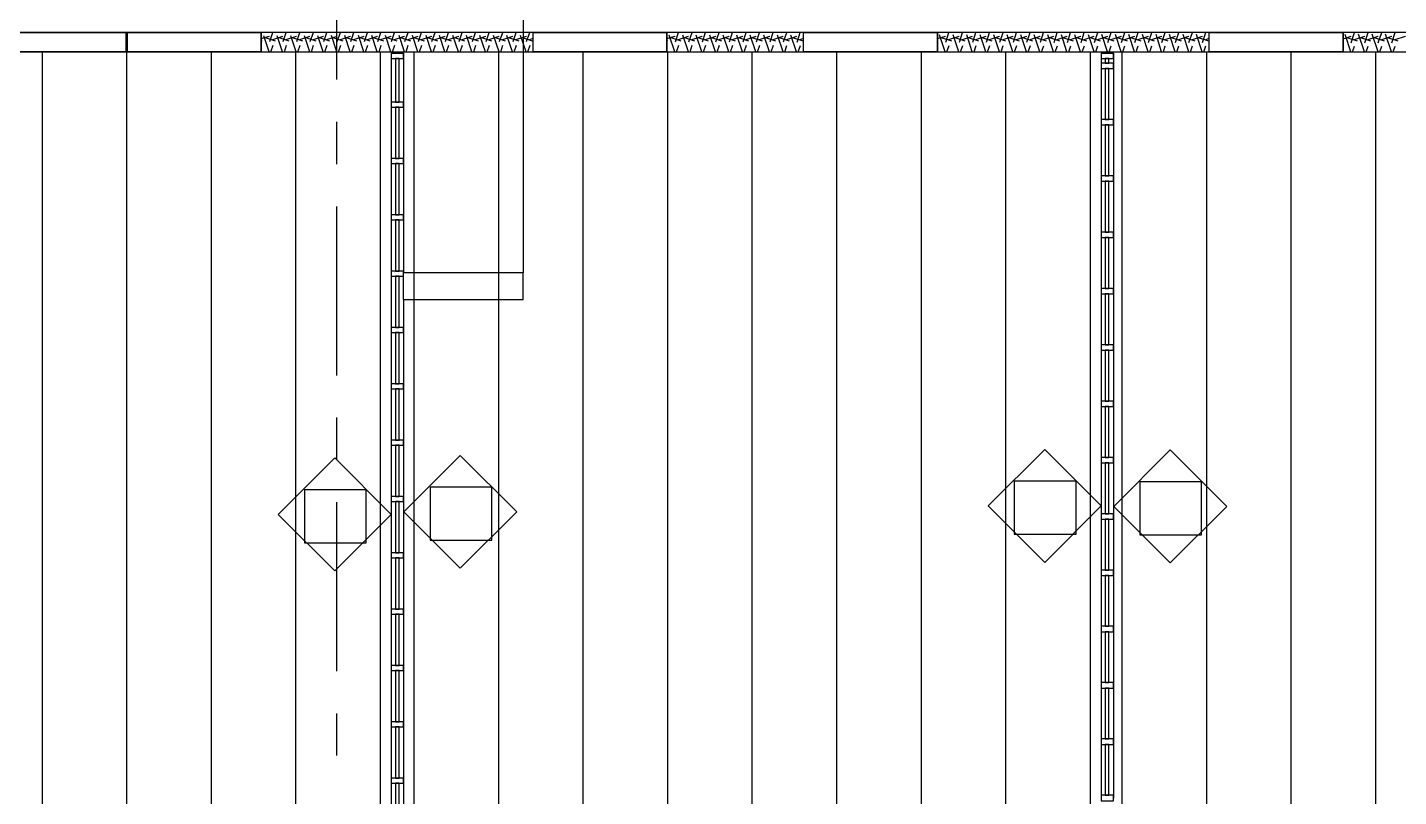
# Model space of a CAD drawing. Extents: x 0 to 3024, y 0 to 2160.
# Drawn here: x 767 to 1059, y 1780.5 to 1944.4 of the extents above; entities that cross this region are included whole.
import ezdxf

# ---------------------------------------------------------------- set-up
doc = ezdxf.new("R2010")
doc.units = 0
doc.layers.add('CTR-1st_Phase-Structure_S213-THIRD_FLOOR_FRAMING_PLAN', color=7, linetype='CONTINUOUS')

msp = doc.modelspace()

# ---------------------------------------------------------------- linework, layer by layer
at = {"layer": 'CTR-1st_Phase-Structure_S213-THIRD_FLOOR_FRAMING_PLAN', "color": 1}
for points in [[(832.859979, 1933.260006), (832.859979, 1969.260005)], [(770.159981, 1670.700012), (770.159981, 1916.700006), (770.159981, 1939.200006)], [(788.15998, 1670.700012), (788.15998, 1916.700006), (788.15998, 1939.200006)], [(806.15998, 1686.420012), (806.15998, 1916.700006), (806.15998, 1939.200006)], [(824.159979, 1686.420012), (824.159979, 1916.700006), (824.159979, 1939.200006)], [(842.159979, 1686.420012), (842.159979, 1916.700006), (842.159979, 1939.200006)], [(849.359979, 1686.420012), (849.359979, 1916.700006), (849.359979, 1939.200006)], [(867.359978, 1686.420012), (867.359978, 1916.700006), (867.359978, 1939.200006)], [(885.359978, 1686.420012), (885.359978, 1916.700006), (885.359978, 1939.200006)], [(903.359977, 1670.700012), (903.359977, 1916.700006), (903.359977, 1939.200006)], [(921.359977, 1670.700012), (921.359977, 1916.700006), (921.359977, 1939.200006)], [(939.359977, 1670.700012), (939.359977, 1916.700006), (939.359977, 1939.200006)], [(957.359976, 1670.700012), (957.359976, 1916.700006), (957.359976, 1939.200006)], [(975.359976, 1670.700012), (975.359976, 1916.700006), (975.359976, 1939.200006)], [(993.359975, 1670.700012), (993.359975, 1916.700006), (993.359975, 1939.200006)], [(1000.139975, 1670.700012), (1000.139975, 1916.700006), (1000.139975, 1939.200006)], [(1018.139975, 1670.700012), (1018.139975, 1916.700006), (1018.139975, 1939.200006)], [(1036.139974, 1670.700012), (1036.139974, 1916.700006), (1036.139974, 1939.200006)], [(1054.139974, 1670.700012), (1054.139974, 1916.700006), (1054.139974, 1939.200006)], [(832.859979, 1915.260006), (832.859979, 1924.260006)], [(832.859979, 1870.260007), (832.859979, 1906.260006)], [(832.859979, 1852.260008), (832.859979, 1861.260007)], [(832.859979, 1807.260009), (832.859979, 1843.260008)], [(832.859979, 1789.260009), (832.859979, 1798.260009)]]:
    msp.add_lwpolyline(points, dxfattribs=at)
at = {"layer": 'CTR-1st_Phase-Structure_S213-THIRD_FLOOR_FRAMING_PLAN', "color": 7}
for points in [[(872.579978, 1968.600005), (872.579978, 1892.100007)], [(759.479981, 1943.280005), (787.97998, 1943.280005)], [(787.97998, 1939.200006), (787.97998, 1943.280005)], [(788.27998, 1943.280005), (816.77998, 1943.280005)], [(788.27998, 1939.200006), (788.27998, 1943.280005)], [(816.77998, 1939.200006), (816.77998, 1943.280005)], [(874.679978, 1943.280005), (903.179977, 1943.280005)], [(874.679978, 1939.200006), (874.679978, 1943.280005)], [(903.179977, 1939.200006), (903.179977, 1943.280005)], [(932.279977, 1943.280005), (960.779976, 1943.280005)], [(932.279977, 1939.200006), (932.279977, 1943.280005)], [(960.779976, 1939.200006), (960.779976, 1943.280005)], [(1018.679975, 1943.280005), (1047.179974, 1943.280005)], [(1018.679975, 1939.200006), (1018.679975, 1943.280005)], [(1047.179974, 1939.200006), (1047.179974, 1943.280005)], [(787.97998, 1939.200006), (759.479981, 1939.200006)], [(816.77998, 1939.200006), (788.27998, 1939.200006)], [(903.179977, 1939.200006), (874.679978, 1939.200006)], [(960.779976, 1939.200006), (932.279977, 1939.200006)], [(1047.179974, 1939.200006), (1018.679975, 1939.200006)], [(844.439979, 1938.900006), (847.079979, 1938.900006), (847.079979, 1927.920006)], [(844.439979, 1938.900006), (844.439979, 1927.920006)], [(995.639975, 1938.900006), (998.279975, 1938.900006), (998.279975, 1936.200006)], [(995.639975, 1938.900006), (995.639975, 1936.200006)], [(995.639975, 1936.200006), (995.639975, 1924.200006)], [(998.279975, 1936.200006), (998.279975, 1924.200006)], [(844.439979, 1927.920006), (844.439979, 1915.920006)], [(847.079979, 1927.920006), (847.079979, 1915.920006)], [(995.639975, 1924.200006), (995.639975, 1912.200006)], [(998.279975, 1924.200006), (998.279975, 1912.200006)], [(844.439979, 1915.920006), (844.439979, 1903.920006)], [(847.079979, 1915.920006), (847.079979, 1903.920006)], [(995.639975, 1912.200006), (995.639975, 1900.200006)], [(998.279975, 1912.200006), (998.279975, 1900.200006)], [(844.439979, 1903.920006), (844.439979, 1891.920007)], [(847.079979, 1903.920006), (847.079979, 1892.100007)], [(995.639975, 1900.200006), (995.639975, 1888.200007)], [(998.279975, 1900.200006), (998.279975, 1888.200007)], [(847.079979, 1892.100007), (847.079979, 1892.460007), (844.439979, 1892.460007), (844.439979, 1891.380007), (847.019979, 1891.380007)], [(844.439979, 1891.920007), (844.439979, 1879.920007)], [(847.019979, 1892.100007), (847.019979, 1886.460007)], [(872.579978, 1892.100007), (847.019979, 1892.100007)], [(872.579978, 1886.460007), (872.579978, 1892.100007)], [(847.019979, 1886.460007), (872.579978, 1886.460007)], [(847.079979, 1886.460007), (847.079979, 1879.920007)], [(995.639975, 1888.200007), (995.639975, 1876.200007)], [(998.279975, 1888.200007), (998.279975, 1876.200007)], [(844.439979, 1879.920007), (844.439979, 1867.920007)], [(847.079979, 1879.920007), (847.079979, 1867.920007)], [(995.639975, 1876.200007), (995.639975, 1864.200007)], [(998.279975, 1876.200007), (998.279975, 1864.200007)], [(844.439979, 1867.920007), (844.439979, 1855.920008)], [(847.079979, 1867.920007), (847.079979, 1855.920008)], [(995.639975, 1864.200007), (995.639975, 1852.200008)], [(998.279975, 1864.200007), (998.279975, 1852.200008)], [(844.439979, 1855.920008), (844.439979, 1843.920008)], [(847.079979, 1855.920008), (847.079979, 1843.920008)], [(995.639975, 1852.200008), (995.639975, 1840.200008)], [(998.279975, 1852.200008), (998.279975, 1840.200008)], [(844.439979, 1843.920008), (844.439979, 1831.920008)], [(847.079979, 1843.920008), (847.079979, 1831.920008)], [(995.639975, 1840.200008), (995.639975, 1828.200008)], [(998.279975, 1840.200008), (998.279975, 1828.200008)], [(844.439979, 1831.920008), (844.439979, 1819.920009)], [(847.079979, 1831.920008), (847.079979, 1819.920009)], [(995.639975, 1828.200008), (995.639975, 1816.200009)], [(998.279975, 1828.200008), (998.279975, 1816.200009)], [(844.439979, 1819.920009), (844.439979, 1807.920009)], [(847.079979, 1819.920009), (847.079979, 1807.920009)], [(995.639975, 1816.200009), (995.639975, 1804.200009)], [(998.279975, 1816.200009), (998.279975, 1804.200009)], [(844.439979, 1807.920009), (844.439979, 1795.920009)], [(847.079979, 1807.920009), (847.079979, 1795.920009)], [(995.639975, 1804.200009), (995.639975, 1792.200009)], [(998.279975, 1804.200009), (998.279975, 1792.200009)], [(844.439979, 1795.920009), (844.439979, 1783.920009)], [(847.079979, 1795.920009), (847.079979, 1783.920009)], [(995.639975, 1792.200009), (995.639975, 1780.200009)], [(998.279975, 1792.200009), (998.279975, 1780.200009)], [(844.439979, 1783.920009), (844.439979, 1771.92001)], [(847.079979, 1783.920009), (847.079979, 1771.92001)]]:
    msp.add_lwpolyline(points, dxfattribs=at)
for points in [[(384.77999, 1943.280005), (384.77999, 1939.200006), (1565.759961, 1939.200006), (1565.759961, 1943.280005)], [(787.97998, 1939.200006), (788.27998, 1939.200006), (788.27998, 1943.280005), (787.97998, 1943.280005)], [(816.77998, 1939.200006), (874.679978, 1939.200006), (874.679978, 1943.280005), (816.77998, 1943.280005)], [(903.179977, 1939.200006), (932.279977, 1939.200006), (932.279977, 1943.280005), (903.179977, 1943.280005)], [(960.779976, 1939.200006), (1018.679975, 1939.200006), (1018.679975, 1943.280005), (960.779976, 1943.280005)], [(1047.179974, 1939.200006), (1133.879972, 1939.200006), (1133.879972, 1943.280005), (1047.179974, 1943.280005)], [(847.079979, 1937.760006), (847.079979, 1938.900006), (844.439979, 1938.900006), (844.439979, 1937.760006)], [(846.119979, 1928.460006), (846.119979, 1937.760006), (845.339979, 1937.760006), (845.339979, 1928.460006)], [(998.279975, 1937.760006), (998.279975, 1938.900006), (995.639975, 1938.900006), (995.639975, 1937.760006)], [(998.279975, 1935.660006), (998.279975, 1936.800006), (995.639975, 1936.800006), (995.639975, 1935.660006)], [(997.319975, 1936.800006), (997.319975, 1937.760006), (996.539975, 1937.760006), (996.539975, 1936.800006)], [(997.319975, 1924.800006), (997.319975, 1935.660006), (996.539975, 1935.660006), (996.539975, 1924.800006)], [(847.079979, 1927.380006), (847.079979, 1928.460006), (844.439979, 1928.460006), (844.439979, 1927.380006)], [(846.119979, 1916.460006), (846.119979, 1927.380006), (845.339979, 1927.380006), (845.339979, 1916.460006)], [(998.279975, 1923.660006), (998.279975, 1924.800006), (995.639975, 1924.800006), (995.639975, 1923.660006)], [(997.319975, 1912.800006), (997.319975, 1923.660006), (996.539975, 1923.660006), (996.539975, 1912.800006)], [(847.079979, 1915.380006), (847.079979, 1916.460006), (844.439979, 1916.460006), (844.439979, 1915.380006)], [(846.119979, 1904.460006), (846.119979, 1915.380006), (845.339979, 1915.380006), (845.339979, 1904.460006)], [(998.279975, 1911.660006), (998.279975, 1912.800006), (995.639975, 1912.800006), (995.639975, 1911.660006)], [(997.319975, 1900.800006), (997.319975, 1911.660006), (996.539975, 1911.660006), (996.539975, 1900.800006)], [(847.079979, 1903.380006), (847.079979, 1904.460006), (844.439979, 1904.460006), (844.439979, 1903.380006)], [(846.119979, 1892.460007), (846.119979, 1903.380006), (845.339979, 1903.380006), (845.339979, 1892.460007)], [(998.279975, 1899.660007), (998.279975, 1900.800006), (995.639975, 1900.800006), (995.639975, 1899.660007)], [(997.319975, 1888.800007), (997.319975, 1899.660007), (996.539975, 1899.660007), (996.539975, 1888.800007)], [(846.119979, 1880.460007), (846.119979, 1891.380007), (845.339979, 1891.380007), (845.339979, 1880.460007)], [(847.019979, 1892.100007), (847.019979, 1886.460007), (872.579978, 1886.460007), (872.579978, 1892.100007)], [(847.019979, 1886.460007), (872.579978, 1886.460007), (872.579978, 1892.100007), (847.019979, 1892.100007)], [(998.279975, 1887.660007), (998.279975, 1888.800007), (995.639975, 1888.800007), (995.639975, 1887.660007)], [(997.319975, 1876.800007), (997.319975, 1887.660007), (996.539975, 1887.660007), (996.539975, 1876.800007)], [(847.079979, 1879.380007), (847.079979, 1880.460007), (844.439979, 1880.460007), (844.439979, 1879.380007)], [(846.119979, 1868.460007), (846.119979, 1879.380007), (845.339979, 1879.380007), (845.339979, 1868.460007)], [(998.279975, 1875.660007), (998.279975, 1876.800007), (995.639975, 1876.800007), (995.639975, 1875.660007)], [(997.319975, 1864.800007), (997.319975, 1875.660007), (996.539975, 1875.660007), (996.539975, 1864.800007)], [(847.079979, 1867.380007), (847.079979, 1868.460007), (844.439979, 1868.460007), (844.439979, 1867.380007)], [(846.119979, 1856.460008), (846.119979, 1867.380007), (845.339979, 1867.380007), (845.339979, 1856.460008)], [(998.279975, 1863.660007), (998.279975, 1864.800007), (995.639975, 1864.800007), (995.639975, 1863.660007)], [(997.319975, 1852.800008), (997.319975, 1863.660007), (996.539975, 1863.660007), (996.539975, 1852.800008)], [(847.079979, 1855.380008), (847.079979, 1856.460008), (844.439979, 1856.460008), (844.439979, 1855.380008)], [(846.119979, 1844.460008), (846.119979, 1855.380008), (845.339979, 1855.380008), (845.339979, 1844.460008)], [(983.639975, 1854.480008), (995.639975, 1842.480008), (983.639975, 1830.420008), (971.579976, 1842.480008)], [(1010.339975, 1854.420008), (1022.399974, 1842.360008), (1010.339975, 1830.360008), (998.339975, 1842.360008)], [(832.439979, 1852.680008), (844.439979, 1840.620008), (832.439979, 1828.620008), (820.379979, 1840.620008)], [(859.139979, 1853.220008), (871.199978, 1841.160008), (859.139979, 1829.160008), (847.139979, 1841.160008)], [(998.279975, 1851.660008), (998.279975, 1852.800008), (995.639975, 1852.800008), (995.639975, 1851.660008)], [(997.319975, 1840.800008), (997.319975, 1851.660008), (996.539975, 1851.660008), (996.539975, 1840.800008)], [(825.959979, 1845.900008), (825.959979, 1834.620008), (839.099979, 1834.620008), (839.099979, 1845.900008)], [(852.719979, 1846.440008), (852.719979, 1835.160008), (865.859978, 1835.160008), (865.859978, 1846.440008)], [(977.159976, 1847.700008), (977.159976, 1836.420008), (990.299975, 1836.420008), (990.299975, 1847.700008)], [(1003.919975, 1847.580008), (1003.919975, 1836.300008), (1017.059975, 1836.300008), (1017.059975, 1847.580008)], [(847.079979, 1843.380008), (847.079979, 1844.460008), (844.439979, 1844.460008), (844.439979, 1843.380008)], [(846.119979, 1832.460008), (846.119979, 1843.380008), (845.339979, 1843.380008), (845.339979, 1832.460008)], [(998.279975, 1839.660008), (998.279975, 1840.800008), (995.639975, 1840.800008), (995.639975, 1839.660008)], [(997.319975, 1828.800008), (997.319975, 1839.660008), (996.539975, 1839.660008), (996.539975, 1828.800008)], [(847.079979, 1831.380008), (847.079979, 1832.460008), (844.439979, 1832.460008), (844.439979, 1831.380008)], [(846.119979, 1820.460008), (846.119979, 1831.380008), (845.339979, 1831.380008), (845.339979, 1820.460008)], [(998.279975, 1827.660008), (998.279975, 1828.800008), (995.639975, 1828.800008), (995.639975, 1827.660008)], [(997.319975, 1816.800009), (997.319975, 1827.660008), (996.539975, 1827.660008), (996.539975, 1816.800009)], [(847.079979, 1819.380009), (847.079979, 1820.460008), (844.439979, 1820.460008), (844.439979, 1819.380009)], [(846.119979, 1808.460009), (846.119979, 1819.380009), (845.339979, 1819.380009), (845.339979, 1808.460009)], [(998.279975, 1815.660009), (998.279975, 1816.800009), (995.639975, 1816.800009), (995.639975, 1815.660009)], [(997.319975, 1804.800009), (997.319975, 1815.660009), (996.539975, 1815.660009), (996.539975, 1804.800009)], [(847.079979, 1807.380009), (847.079979, 1808.460009), (844.439979, 1808.460009), (844.439979, 1807.380009)], [(846.119979, 1796.460009), (846.119979, 1807.380009), (845.339979, 1807.380009), (845.339979, 1796.460009)], [(998.279975, 1803.660009), (998.279975, 1804.800009), (995.639975, 1804.800009), (995.639975, 1803.660009)], [(997.319975, 1792.800009), (997.319975, 1803.660009), (996.539975, 1803.660009), (996.539975, 1792.800009)], [(847.079979, 1795.380009), (847.079979, 1796.460009), (844.439979, 1796.460009), (844.439979, 1795.380009)], [(846.119979, 1784.460009), (846.119979, 1795.380009), (845.339979, 1795.380009), (845.339979, 1784.460009)], [(998.279975, 1791.660009), (998.279975, 1792.800009), (995.639975, 1792.800009), (995.639975, 1791.660009)], [(997.319975, 1780.800009), (997.319975, 1791.660009), (996.539975, 1791.660009), (996.539975, 1780.800009)], [(847.079979, 1783.380009), (847.079979, 1784.460009), (844.439979, 1784.460009), (844.439979, 1783.380009)], [(846.119979, 1772.46001), (846.119979, 1783.380009), (845.339979, 1783.380009), (845.339979, 1772.46001)], [(998.279975, 1779.66001), (998.279975, 1780.800009), (995.639975, 1780.800009), (995.639975, 1779.66001)]]:
    msp.add_lwpolyline(points, close=True, dxfattribs=at)
at = {"layer": 'CTR-1st_Phase-Structure_S213-THIRD_FLOOR_FRAMING_PLAN', "color": 2}
for points in [[(787.97998, 1942.020005), (788.27998, 1942.080005)], [(816.77998, 1942.020005), (818.51998, 1942.560005), (818.51998, 1942.560005)], [(818.45998, 1939.200006), (817.31998, 1942.620005)], [(819.83998, 1941.480005), (817.67998, 1942.200005), (817.67998, 1942.200005)], [(818.57998, 1941.420005), (819.23998, 1943.280005)], [(819.23998, 1941.840005), (821.399979, 1942.560005), (821.399979, 1942.560005)], [(821.339979, 1939.200006), (820.199979, 1942.620005)], [(822.719979, 1941.480005), (820.559979, 1942.200005), (820.559979, 1942.200005)], [(821.459979, 1941.360005), (822.119979, 1943.280005)], [(822.119979, 1941.840005), (824.279979, 1942.560005), (824.279979, 1942.560005)], [(824.219979, 1939.200006), (823.079979, 1942.620005)], [(825.599979, 1941.480005), (823.439979, 1942.200005), (823.439979, 1942.200005)], [(824.339979, 1941.360005), (824.999979, 1943.280005)], [(824.999979, 1941.840005), (827.159979, 1942.560005), (827.159979, 1942.560005)], [(827.099979, 1939.200006), (825.959979, 1942.620005)], [(828.479979, 1941.480005), (826.319979, 1942.200005), (826.319979, 1942.200005)], [(827.219979, 1941.360005), (827.879979, 1943.280005)], [(827.879979, 1941.840005), (830.039979, 1942.560005), (830.039979, 1942.560005)], [(829.979979, 1939.200006), (828.839979, 1942.620005)], [(831.359979, 1941.480005), (829.199979, 1942.200005), (829.199979, 1942.200005)], [(830.099979, 1941.360005), (830.759979, 1943.280005)], [(830.759979, 1941.840005), (832.919979, 1942.560005), (832.919979, 1942.560005)], [(832.859979, 1939.200006), (831.719979, 1942.680005)], [(834.239979, 1941.480005), (832.079979, 1942.200005), (832.079979, 1942.200005)], [(832.979979, 1941.360005), (833.639979, 1943.280005)], [(833.639979, 1941.840005), (835.799979, 1942.560005), (835.799979, 1942.560005)], [(835.739979, 1939.200006), (834.599979, 1942.680005)], [(837.119979, 1941.480005), (834.959979, 1942.200005), (834.959979, 1942.200005)], [(835.859979, 1941.360005), (836.519979, 1943.280005)], [(836.519979, 1941.840005), (838.679979, 1942.560005), (838.679979, 1942.560005)], [(838.619979, 1939.200006), (837.479979, 1942.680005)], [(839.999979, 1941.480005), (837.839979, 1942.200005), (837.839979, 1942.200005)], [(838.739979, 1941.360005), (839.399979, 1943.280005)], [(839.399979, 1941.840005), (841.559979, 1942.560005), (841.559979, 1942.560005)], [(841.499979, 1939.200006), (840.359979, 1942.680005)], [(842.879979, 1941.480005), (840.719979, 1942.200005), (840.719979, 1942.200005)], [(841.619979, 1941.360005), (842.279979, 1943.280005)], [(842.279979, 1941.840005), (844.439979, 1942.560005), (844.439979, 1942.560005)], [(844.379979, 1939.200006), (843.239979, 1942.680005)], [(845.759979, 1941.480005), (843.599979, 1942.200005), (843.599979, 1942.200005)], [(844.499979, 1941.360005), (845.159979, 1943.280005)], [(845.159979, 1941.840005), (847.319979, 1942.560005), (847.319979, 1942.560005)], [(847.259979, 1939.200006), (846.119979, 1942.680005)], [(848.639979, 1941.480005), (846.479979, 1942.200005), (846.479979, 1942.200005)], [(847.379979, 1941.360005), (848.039979, 1943.280005)], [(848.039979, 1941.840005), (850.199979, 1942.560005), (850.199979, 1942.560005)], [(850.139979, 1939.200006), (848.999979, 1942.680005)], [(851.519979, 1941.480005), (849.359979, 1942.200005), (849.359979, 1942.200005)], [(850.259979, 1941.360005), (850.919979, 1943.280005)], [(850.919979, 1941.840005), (853.079979, 1942.560005), (853.079979, 1942.560005)], [(853.019979, 1939.200006), (851.879979, 1942.680005)], [(854.399979, 1941.480005), (852.239979, 1942.200005), (852.239979, 1942.200005)], [(853.139979, 1941.360005), (853.799979, 1943.280005)], [(853.799979, 1941.840005), (855.959979, 1942.560005), (855.959979, 1942.560005)], [(855.899979, 1939.200006), (854.759979, 1942.680005)], [(857.279979, 1941.480005), (855.119979, 1942.200005), (855.119979, 1942.200005)], [(856.019979, 1941.360005), (856.679979, 1943.280005)], [(856.679979, 1941.840005), (858.839979, 1942.560005), (858.839979, 1942.560005)], [(858.779979, 1939.200006), (857.579979, 1942.680005)], [(860.159978, 1941.480005), (857.999979, 1942.200005), (857.999979, 1942.200005)], [(858.899979, 1941.360005), (859.559979, 1943.280005)], [(859.559979, 1941.840005), (861.719978, 1942.560005), (861.719978, 1942.560005)], [(861.659978, 1939.200006), (860.459978, 1942.680005)], [(863.039978, 1941.480005), (860.879978, 1942.200005), (860.879978, 1942.200005)], [(861.779978, 1941.360005), (862.439978, 1943.280005)], [(862.439978, 1941.840005), (864.599978, 1942.560005), (864.599978, 1942.560005)], [(864.539978, 1939.200006), (863.339978, 1942.680005)], [(865.919978, 1941.480005), (863.759978, 1942.200005), (863.759978, 1942.200005)], [(864.659978, 1941.360005), (865.319978, 1943.280005)], [(865.319978, 1941.840005), (867.479978, 1942.560005), (867.479978, 1942.560005)], [(867.419978, 1939.200006), (866.219978, 1942.680005)], [(868.799978, 1941.480005), (866.639978, 1942.200005), (866.639978, 1942.200005)], [(867.539978, 1941.360005), (868.199978, 1943.280005)], [(868.199978, 1941.840005), (870.359978, 1942.560005), (870.359978, 1942.560005)], [(870.299978, 1939.200006), (869.099978, 1942.680005)], [(871.679978, 1941.480005), (869.519978, 1942.200005), (869.519978, 1942.200005)], [(870.419978, 1941.360005), (871.079978, 1943.280005)], [(871.079978, 1941.840005), (873.239978, 1942.560005), (873.239978, 1942.560005)], [(873.179978, 1939.200006), (871.979978, 1942.680005)], [(874.559978, 1941.480005), (872.399978, 1942.200005), (872.399978, 1942.200005)], [(873.299978, 1941.360005), (873.959978, 1943.280005)], [(873.959978, 1941.840005), (874.679978, 1942.080005)], [(903.179977, 1942.020005), (904.919977, 1942.560005), (904.919977, 1942.560005)], [(904.859977, 1939.200006), (903.659977, 1942.740005)], [(906.239977, 1941.480005), (904.079977, 1942.200005), (904.079977, 1942.200005)], [(904.979977, 1941.300005), (905.639977, 1943.280005)], [(905.639977, 1941.840005), (907.799977, 1942.560005), (907.799977, 1942.560005)], [(907.739977, 1939.200006), (906.539977, 1942.740005)], [(909.119977, 1941.480005), (906.959977, 1942.200005), (906.959977, 1942.200005)], [(907.859977, 1941.300005), (908.519977, 1943.280005)], [(908.519977, 1941.840005), (910.679977, 1942.560005), (910.679977, 1942.560005)], [(910.619977, 1939.200006), (909.419977, 1942.740005)], [(911.999977, 1941.480005), (909.839977, 1942.200005), (909.839977, 1942.200005)], [(910.739977, 1941.300005), (911.399977, 1943.280005)], [(911.399977, 1941.840005), (913.559977, 1942.560005), (913.559977, 1942.560005)], [(913.499977, 1939.200006), (912.299977, 1942.740005)], [(914.879977, 1941.480005), (912.719977, 1942.200005), (912.719977, 1942.200005)], [(913.619977, 1941.300005), (914.279977, 1943.280005)], [(914.279977, 1941.840005), (916.439977, 1942.560005), (916.439977, 1942.560005)], [(916.379977, 1939.200006), (915.179977, 1942.740005)], [(917.759977, 1941.480005), (915.599977, 1942.200005), (915.599977, 1942.200005)], [(916.499977, 1941.300005), (917.159977, 1943.280005)], [(917.159977, 1941.840005), (919.319977, 1942.560005), (919.319977, 1942.560005)], [(919.259977, 1939.200006), (918.059977, 1942.740005)], [(920.639977, 1941.480005), (918.479977, 1942.200005), (918.479977, 1942.200005)], [(919.379977, 1941.300005), (920.039977, 1943.280005)], [(920.039977, 1941.840005), (922.199977, 1942.560005), (922.199977, 1942.560005)], [(922.139977, 1939.200006), (920.939977, 1942.740005)], [(923.519977, 1941.480005), (921.359977, 1942.200005), (921.359977, 1942.200005)], [(922.259977, 1941.300005), (922.919977, 1943.280005)], [(922.919977, 1941.840005), (925.079977, 1942.560005), (925.079977, 1942.560005)], [(925.019977, 1939.200006), (923.819977, 1942.740005)], [(926.399977, 1941.480005), (924.239977, 1942.200005), (924.239977, 1942.200005)], [(925.139977, 1941.300005), (925.799977, 1943.280005)], [(925.799977, 1941.840005), (927.959977, 1942.560005), (927.959977, 1942.560005)], [(927.899977, 1939.200006), (926.699977, 1942.740005)], [(929.279977, 1941.480005), (927.119977, 1942.200005), (927.119977, 1942.200005)], [(928.019977, 1941.300005), (928.679977, 1943.280005)], [(928.679977, 1941.840005), (930.839977, 1942.560005), (930.839977, 1942.560005)], [(930.779977, 1939.200006), (929.579977, 1942.740005)], [(932.159977, 1941.480005), (929.999977, 1942.200005), (929.999977, 1942.200005)], [(930.899977, 1941.240005), (931.559977, 1943.280005)], [(931.559977, 1941.840005), (932.279977, 1942.080005)], [(960.779976, 1942.020005), (962.519976, 1942.560005), (962.519976, 1942.560005)], [(962.459976, 1939.200006), (961.259976, 1942.800005)], [(963.839976, 1941.480005), (961.679976, 1942.200005), (961.679976, 1942.200005)], [(962.579976, 1941.240005), (963.239976, 1943.280005)], [(963.239976, 1941.840005), (965.399976, 1942.560005), (965.399976, 1942.560005)], [(965.339976, 1939.200006), (964.139976, 1942.800005)], [(966.719976, 1941.480005), (964.559976, 1942.200005), (964.559976, 1942.200005)], [(965.459976, 1941.240005), (966.119976, 1943.280005)], [(966.119976, 1941.840005), (968.279976, 1942.560005), (968.279976, 1942.560005)], [(968.219976, 1939.200006), (967.019976, 1942.800005)], [(969.599976, 1941.480005), (967.439976, 1942.200005), (967.439976, 1942.200005)], [(968.339976, 1941.240005), (968.999976, 1943.280005)], [(968.999976, 1941.840005), (971.159976, 1942.560005), (971.159976, 1942.560005)], [(971.099976, 1939.200006), (969.899976, 1942.800005)], [(972.479976, 1941.480005), (970.319976, 1942.200005), (970.319976, 1942.200005)], [(971.219976, 1941.240005), (971.879976, 1943.280005)], [(971.879976, 1941.840005), (974.039976, 1942.560005), (974.039976, 1942.560005)], [(973.979976, 1939.200006), (972.779976, 1942.800005)], [(975.359976, 1941.480005), (973.199976, 1942.200005), (973.199976, 1942.200005)], [(974.099976, 1941.240005), (974.759976, 1943.280005)], [(974.759976, 1941.840005), (976.919976, 1942.560005), (976.919976, 1942.560005)], [(976.859976, 1939.200006), (975.659976, 1942.800005)], [(978.239976, 1941.480005), (976.079976, 1942.200005), (976.079976, 1942.200005)], [(976.979976, 1941.240005), (977.639976, 1943.280005)], [(977.639976, 1941.840005), (979.799976, 1942.560005), (979.799976, 1942.560005)], [(979.739976, 1939.200006), (978.539976, 1942.800005)], [(981.119975, 1941.480005), (978.959976, 1942.200005), (978.959976, 1942.200005)], [(979.859976, 1941.240005), (980.519975, 1943.280005)], [(980.519975, 1941.840005), (982.679975, 1942.560005), (982.679975, 1942.560005)], [(982.619975, 1939.200006), (981.419975, 1942.800005)], [(983.999975, 1941.480005), (981.839975, 1942.200005), (981.839975, 1942.200005)], [(982.739975, 1941.240005), (983.399975, 1943.280005)], [(983.399975, 1941.840005), (985.559975, 1942.560005), (985.559975, 1942.560005)], [(985.499975, 1939.200006), (984.299975, 1942.800005)], [(986.879975, 1941.480005), (984.719975, 1942.200005), (984.719975, 1942.200005)], [(985.619975, 1941.180005), (986.279975, 1943.280005)], [(986.279975, 1941.840005), (988.439975, 1942.560005), (988.439975, 1942.560005)], [(988.379975, 1939.200006), (987.179975, 1942.800005)], [(989.759975, 1941.480005), (987.599975, 1942.200005), (987.599975, 1942.200005)], [(988.499975, 1941.180005), (989.159975, 1943.280005)], [(989.159975, 1941.840005), (991.319975, 1942.560005), (991.319975, 1942.560005)], [(991.259975, 1939.200006), (990.059975, 1942.800005)], [(992.639975, 1941.480005), (990.479975, 1942.200005), (990.479975, 1942.200005)], [(991.379975, 1941.180005), (992.039975, 1943.280005)], [(992.039975, 1941.840005), (994.199975, 1942.560005), (994.199975, 1942.560005)], [(994.139975, 1939.200006), (992.939975, 1942.800005)], [(995.519975, 1941.480005), (993.359975, 1942.200005), (993.359975, 1942.200005)], [(994.259975, 1941.180005), (994.919975, 1943.280005)], [(994.919975, 1941.840005), (997.079975, 1942.560005), (997.079975, 1942.560005)], [(997.019975, 1939.200006), (995.819975, 1942.860005)], [(998.399975, 1941.480005), (996.239975, 1942.200005), (996.239975, 1942.200005)], [(997.079975, 1941.180005), (997.799975, 1943.280005)], [(997.799975, 1941.840005), (999.959975, 1942.560005), (999.959975, 1942.560005)], [(999.899975, 1939.200006), (998.699975, 1942.860005)], [(1001.279975, 1941.480005), (999.119975, 1942.200005), (999.119975, 1942.200005)], [(999.959975, 1941.180005), (1000.679975, 1943.280005)], [(1000.679975, 1941.840005), (1002.839975, 1942.560005), (1002.839975, 1942.560005)], [(1002.779975, 1939.200006), (1001.579975, 1942.860005)], [(1004.159975, 1941.480005), (1001.999975, 1942.200005), (1001.999975, 1942.200005)], [(1002.839975, 1941.180005), (1003.559975, 1943.280005)], [(1003.559975, 1941.840005), (1005.719975, 1942.560005), (1005.719975, 1942.560005)], [(1005.659975, 1939.200006), (1004.459975, 1942.860005)], [(1007.039975, 1941.480005), (1004.879975, 1942.200005), (1004.879975, 1942.200005)], [(1005.719975, 1941.180005), (1006.439975, 1943.280005)], [(1006.439975, 1941.840005), (1008.599975, 1942.560005), (1008.599975, 1942.560005)], [(1008.539975, 1939.200006), (1007.339975, 1942.860005)], [(1009.919975, 1941.480005), (1007.759975, 1942.200005), (1007.759975, 1942.200005)], [(1008.599975, 1941.180005), (1009.319975, 1943.280005)], [(1009.319975, 1941.840005), (1011.479975, 1942.560005), (1011.479975, 1942.560005)], [(1011.419975, 1939.200006), (1010.219975, 1942.860005)], [(1012.799975, 1941.480005), (1010.639975, 1942.200005), (1010.639975, 1942.200005)], [(1011.479975, 1941.180005), (1012.199975, 1943.280005)], [(1012.199975, 1941.840005), (1014.359975, 1942.560005), (1014.359975, 1942.560005)], [(1014.299975, 1939.200006), (1013.099975, 1942.860005)], [(1015.679975, 1941.480005), (1013.519975, 1942.200005), (1013.519975, 1942.200005)], [(1014.359975, 1941.180005), (1015.079975, 1943.280005)], [(1015.079975, 1941.840005), (1017.239975, 1942.560005), (1017.239975, 1942.560005)], [(1017.179975, 1939.200006), (1015.979975, 1942.860005)], [(1018.559975, 1941.480005), (1016.399975, 1942.200005), (1016.399975, 1942.200005)], [(1017.239975, 1941.180005), (1017.959975, 1943.280005)], [(1017.959975, 1941.840005), (1018.679975, 1942.080005)], [(1047.179974, 1941.960005), (1048.919974, 1942.560005), (1048.919974, 1942.560005)], [(1048.859974, 1939.200006), (1047.599974, 1942.860005)], [(1050.239974, 1941.480005), (1048.079974, 1942.200005), (1048.079974, 1942.200005)], [(1048.919974, 1941.120005), (1049.639974, 1943.280005)], [(1049.639974, 1941.840005), (1051.799974, 1942.560005), (1051.799974, 1942.560005)], [(1051.739974, 1939.200006), (1050.479974, 1942.920005)], [(1053.119974, 1941.480005), (1050.959974, 1942.200005), (1050.959974, 1942.200005)], [(1051.799974, 1941.120005), (1052.519974, 1943.280005)], [(1052.519974, 1941.840005), (1054.679974, 1942.560005), (1054.679974, 1942.560005)], [(1054.619974, 1939.200006), (1053.359974, 1942.920005)], [(1055.999974, 1941.480005), (1053.839974, 1942.200005), (1053.839974, 1942.200005)], [(1054.679974, 1941.120005), (1055.399974, 1943.280005)], [(1055.399974, 1941.840005), (1057.559974, 1942.560005), (1057.559974, 1942.560005)], [(1057.499974, 1939.200006), (1056.239974, 1942.920005)], [(1058.879974, 1941.480005), (1056.719974, 1942.200005), (1056.719974, 1942.200005)], [(1057.559974, 1941.120005), (1058.279974, 1943.280005)], [(1058.279974, 1941.840005), (1060.439973, 1942.560005), (1060.439973, 1942.560005)], [(788.15998, 1941.480005), (787.97998, 1941.480005)], [(816.95998, 1941.480005), (816.77998, 1941.480005)], [(818.81998, 1939.200006), (819.29998, 1940.640005)], [(821.699979, 1939.200006), (822.179979, 1940.640005)], [(824.579979, 1939.200006), (825.059979, 1940.640005)], [(827.459979, 1939.200006), (827.939979, 1940.640005)], [(830.339979, 1939.200006), (830.819979, 1940.640005)], [(833.219979, 1939.200006), (833.699979, 1940.640005)], [(836.099979, 1939.200006), (836.579979, 1940.640005)], [(838.979979, 1939.200006), (839.459979, 1940.640005)], [(841.859979, 1939.200006), (842.339979, 1940.640005)], [(844.739979, 1939.200006), (845.219979, 1940.640005)], [(847.619979, 1939.200006), (848.099979, 1940.640005)], [(850.499979, 1939.200006), (850.979979, 1940.640005)], [(853.379979, 1939.200006), (853.859979, 1940.640005)], [(856.259979, 1939.200006), (856.739979, 1940.640005)], [(859.139979, 1939.200006), (859.619979, 1940.640005)], [(862.019978, 1939.200006), (862.499978, 1940.640005)], [(864.899978, 1939.200006), (865.379978, 1940.640005)], [(867.779978, 1939.200006), (868.259978, 1940.640005)], [(870.659978, 1939.200006), (871.139978, 1940.640005)], [(873.539978, 1939.200006), (874.019978, 1940.580005)], [(903.359977, 1941.480005), (903.179977, 1941.540005)], [(905.219977, 1939.200006), (905.699977, 1940.580005)], [(908.099977, 1939.200006), (908.579977, 1940.580005)], [(910.979977, 1939.200006), (911.459977, 1940.580005)], [(913.859977, 1939.200006), (914.339977, 1940.580005)], [(916.739977, 1939.200006), (917.219977, 1940.580005)], [(919.619977, 1939.200006), (920.099977, 1940.580005)], [(922.499977, 1939.200006), (922.979977, 1940.580005)], [(925.379977, 1939.200006), (925.859977, 1940.580005)], [(928.259977, 1939.200006), (928.739977, 1940.520005)], [(931.139977, 1939.200006), (931.619977, 1940.520005)], [(960.959976, 1941.480005), (960.779976, 1941.540005)], [(962.819976, 1939.200006), (963.299976, 1940.520005)], [(965.699976, 1939.200006), (966.179976, 1940.520005)], [(968.579976, 1939.200006), (969.059976, 1940.520005)], [(971.459976, 1939.200006), (971.939976, 1940.520005)], [(974.339976, 1939.200006), (974.819976, 1940.520005)], [(977.219976, 1939.200006), (977.699976, 1940.520005)], [(980.099975, 1939.200006), (980.579975, 1940.520005)], [(982.979975, 1939.200006), (983.459975, 1940.460005)], [(985.859975, 1939.200006), (986.339975, 1940.460005)], [(988.739975, 1939.200006), (989.219975, 1940.460005)], [(991.619975, 1939.200006), (992.099975, 1940.460005)], [(994.499975, 1939.200006), (994.979975, 1940.460005)], [(997.379975, 1939.200006), (997.799975, 1940.460005)], [(1000.259975, 1939.200006), (1000.679975, 1940.460005)], [(1003.139975, 1939.200006), (1003.559975, 1940.460005)], [(1006.019975, 1939.200006), (1006.439975, 1940.460005)], [(1008.899975, 1939.200006), (1009.319975, 1940.460005)], [(1011.779975, 1939.200006), (1012.199975, 1940.460005)], [(1014.659975, 1939.200006), (1015.079975, 1940.460005)], [(1017.539975, 1939.200006), (1017.959975, 1940.460005)], [(1047.359974, 1941.480005), (1047.179974, 1941.540005)], [(1049.219974, 1939.200006), (1049.639974, 1940.400005)], [(1052.099974, 1939.200006), (1052.519974, 1940.400005)], [(1054.979974, 1939.200006), (1055.399974, 1940.400005)], [(1057.859974, 1939.200006), (1058.279974, 1940.400005)]]:
    msp.add_lwpolyline(points, dxfattribs=at)

doc.saveas('drawing.dxf')
